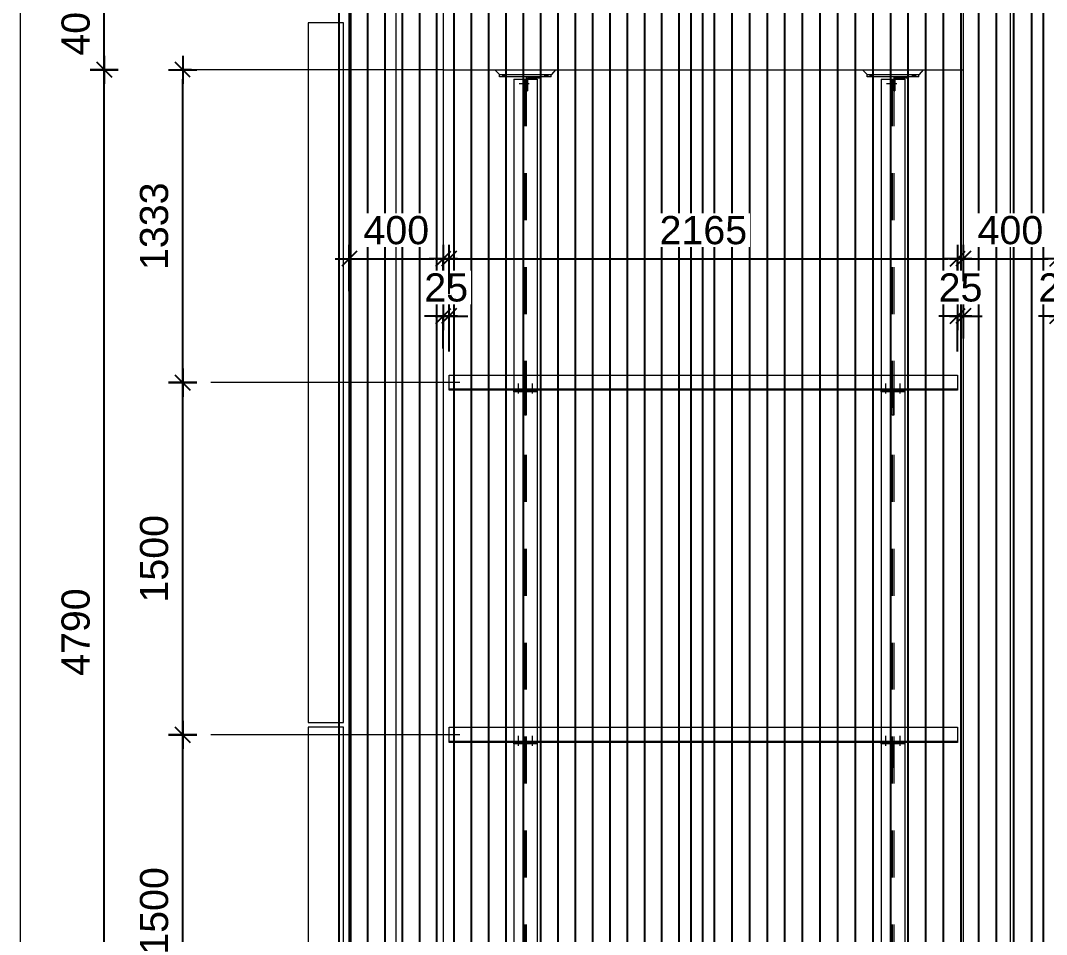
# Model space of a CAD drawing. Header units: millimetres. Extents: x 663313 to 1226001, y 1431724 to 1620898.
# Drawn here: x 663626.966 to 663631.334, y 1524698.27 to 1524702.162 of the extents above; entities that cross this region are included whole.
import ezdxf

# ---------------------------------------------------------------- set-up
doc = ezdxf.new("R2010")
doc.units = ezdxf.units.MM
for name, pattern in [('Grid Line', [22.225, 12.7, -3.175, 3.175, -3.175]), ('HIDDEN', [0.375, 0.25, -0.125]), ('XKITLINE00', [0]), ('XKITLINE02', [4, 2, -2])]:
    doc.linetypes.add(name, pattern=pattern)
doc.layers.get('Defpoints').update_dxf_attribs({"color": 140})
doc.layers.add('000 - 0_HIDE_OBJ_FRAMING_DEF_SUB', color=1, linetype='Continuous', plot=False)
doc.layers.add('000 - D I M', color=1, linetype='Continuous')
for name, color, linetype, lineweight in [('A-FLOR-E', 2, 'Continuous', 9), ('Bolt', 7, 'Continuous', 0), ('Part', 2, 'Continuous', 0), ('S-GRID', 1, 'Continuous', 9)]:
    doc.layers.add(name, color=color, linetype=linetype, lineweight=lineweight)
doc.styles.add('Arial', font='arial.ttf')
doc.dimstyles.new('Dim - 40 - End', dxfattribs={"dimscale": 0.04, "dimtxt": 3, "dimasz": 1, "dimexe": 0, "dimexo": 2.5, "dimgap": 1.5, "dimtad": 1, "dimdec": 0, "dimlfac": 1000, "dimzin": 1, "dimdsep": 46, "dimtxsty": 'Arial', "dimblk": 'END', "dimcen": 0.09, "dimclrd": 1, "dimclre": 49, "dimclrt": 3, "dimadec": 0, "dimazin": 0, "dimtfac": 1, "dimtdec": 0, "dimtix": 1, "dimtofl": 0, "dimtmove": 2, "dimatfit": 3, "dimfxl": 1, "dimtfill": 1, "dimtfillclr": 256, "dimtolj": 1, "dimtzin": 0, "dimarcsym": 0})

# ---------------------------------------------------------------- blocks, each defined once
blk = doc.blocks.new('GM_Louver Grill Vertical Z1 - Z Profile-23736417-ENT 4 ELE-3 sheet')
at = {"layer": '000 - 0_HIDE_OBJ_FRAMING_DEF_SUB'}
blk.add_line((-1809423.6, 105340), (-1809423.6, 115350), dxfattribs=at)
blk = doc.blocks.new('8')
at = {"layer": '000 - 0_HIDE_OBJ_FRAMING_DEF_SUB'}
for p, q in [((179624.8, 115350), (179624.8, 105340)), ((181024.8, 105340), (181024.8, 115350)), ((181124.8, 105340), (181124.8, 115350)), ((182524.8, 115350), (182524.8, 105340))]:
    blk.add_line(p, q, dxfattribs=at)
for points in [[(181074.8, 115350), (179574.8, 115350), (179574.8, 105340), (181074.8, 105340)], [(181074.8, 115350), (182574.8, 115350), (182574.8, 105340), (181074.8, 105340)], [(184074.8, 115350), (182574.8, 115350), (182574.8, 105340), (184074.8, 105340)]]:
    blk.add_lwpolyline(points, close=True, dxfattribs=at)
for p in [(1989121.9, 0), (1989195.6, 0), (1989269.3, 0), (1989343, 0), (1989416.7, 0), (1989490.4, 0), (1989564.1, 0), (1989637.8, 0), (1989711.5, 0), (1989785.2, 0), (1989858.9, 0), (1989932.6, 0), (1990006.3, 0), (1990080, 0), (1990153.7, 0), (1990227.4, 0), (1990301.1, 0), (1990374.8, 0), (1990598.5, 0), (1990673.5, 0), (1990748.5, 0), (1990823.5, 0), (1990898.5, 0), (1990973.5, 0), (1991048.5, 0), (1991123.5, 0), (1991198.5, 0), (1991273.5, 0), (1991348.5, 0), (1991423.5, 0), (1991498.5, 0), (1991573.5, 0), (1991648.5, 0), (1991723.5, 0), (1991798.5, 0), (1991873.5, 0)]:
    blk.add_blockref('GM_Louver Grill Vertical Z1 - Z Profile-23736417-ENT 4 ELE-3 sheet', p, dxfattribs=at)
blk = doc.blocks.new('*A3399341')
at = {"layer": 'Part', "linetype": 'XKITLINE00', "lineweight": 0}
for p, q in [((633.19721, 131.130227), (634.19721, 131.130227)), ((633.19721, 131.130227), (633.19721, 118.530227)), ((634.19721, 131.130227), (634.19721, 118.530227)), ((633.19721, 117.820227), (633.19721, 103.530227)), ((634.19721, 117.820227), (634.19721, 103.530227)), ((633.19721, 102.820227), (633.19721, 88.530227)), ((634.19721, 102.820227), (634.19721, 88.530227)), ((633.19721, 87.820227), (633.19721, 75.930227)), ((634.19721, 75.930227), (634.19721, 87.820227)), ((633.19721, 75.930227), (634.19721, 75.930227))]:
    blk.add_line(p, q, dxfattribs=at)
at = {"layer": 'Part', "linetype": 'XKITLINE02', "lineweight": 0}
for p, q in [((633.197211, 131.130227), (633.197211, 75.930227)), ((633.66721, 131.130227), (633.66721, 75.930227)), ((633.667211, 131.130227), (633.667211, 75.930227)), ((633.72721, 131.130227), (633.72721, 75.930227)), ((633.727211, 131.130227), (633.727211, 75.930227)), ((634.19721, 131.130227), (634.197211, 131.130227)), ((634.19721, 131.130227), (634.197211, 131.130227)), ((634.197211, 131.130227), (634.197211, 75.930227)), ((633.19721, 118.530227), (633.19721, 117.820227)), ((634.19721, 118.530227), (634.19721, 117.820227)), ((633.19721, 103.530227), (633.19721, 102.820227)), ((634.19721, 103.530227), (634.19721, 102.820227)), ((633.19721, 88.530227), (633.19721, 87.820227)), ((634.19721, 88.530227), (634.19721, 87.820227)), ((634.19721, 75.930227), (634.197211, 75.930227)), ((634.197211, 75.930227), (634.19721, 75.930227))]:
    blk.add_line(p, q, dxfattribs=at)
blk = doc.blocks.new('*A3400342')
at = {"layer": 'Part', "linetype": 'XKITLINE00', "lineweight": 0}
for p, q in [((617.547209, 131.130227), (618.547209, 131.130227)), ((617.547209, 131.130227), (617.547209, 118.530227)), ((618.547209, 131.130227), (618.547209, 118.530227)), ((617.547209, 117.820227), (617.547209, 103.530227)), ((618.547209, 117.820227), (618.547209, 103.530227)), ((617.547209, 102.820227), (617.547209, 88.530227)), ((618.547209, 102.820227), (618.547209, 88.530227)), ((617.547209, 87.820227), (617.547209, 75.930227)), ((618.547209, 75.930227), (618.547209, 87.820227)), ((617.547209, 75.930227), (618.547209, 75.930227))]:
    blk.add_line(p, q, dxfattribs=at)
at = {"layer": 'Part', "linetype": 'XKITLINE02', "lineweight": 0}
for p, q in [((617.54721, 131.130227), (617.54721, 75.930227)), ((618.017209, 131.130227), (618.017209, 75.930227)), ((618.01721, 131.130227), (618.01721, 75.930227)), ((618.077209, 131.130227), (618.077209, 75.930227)), ((618.07721, 131.130227), (618.07721, 75.930227)), ((618.547209, 131.130227), (618.54721, 131.130227)), ((618.547209, 131.130227), (618.54721, 131.130227)), ((618.54721, 131.130227), (618.54721, 75.930227)), ((617.547209, 118.530227), (617.547209, 117.820227)), ((618.547209, 118.530227), (618.547209, 117.820227)), ((617.547209, 103.530227), (617.547209, 102.820227)), ((618.547209, 103.530227), (618.547209, 102.820227)), ((617.547209, 88.530227), (617.547209, 87.820227)), ((618.547209, 88.530227), (618.547209, 87.820227)), ((618.547209, 75.930227), (618.54721, 75.930227)), ((618.54721, 75.930227), (618.547209, 75.930227))]:
    blk.add_line(p, q, dxfattribs=at)
blk = doc.blocks.new('*A3455377')
at = {"layer": 'Bolt'}
for points in [[(617.817, 117.94), (617.817, 117.88), (617.677, 117.88), (617.677, 117.94)], [(617.817, 117.88), (617.817, 117.82), (617.677, 117.82), (617.677, 117.88)], [(618.417, 117.94), (618.417, 117.88), (618.277, 117.88), (618.277, 117.94)], [(618.417, 117.88), (618.417, 117.82), (618.277, 117.82), (618.277, 117.88)]]:
    blk.add_hatch(color=256, dxfattribs=at).paths.add_polyline_path(points, flags=17)
at = {"layer": 'Bolt', "linetype": 'XKITLINE00', "lineweight": 0}
for p, q in [((617.747, 117.741), (617.747, 118.17)), ((618.347, 117.741), (618.347, 118.17)), ((617.677, 117.88), (617.677, 117.94)), ((617.677, 117.82), (617.677, 117.88)), ((617.817, 117.88), (617.817, 117.94)), ((617.817, 117.82), (617.817, 117.88)), ((618.277, 117.88), (618.277, 117.94)), ((618.277, 117.82), (618.277, 117.88)), ((618.417, 117.88), (618.417, 117.94)), ((618.417, 117.82), (618.417, 117.88))]:
    blk.add_line(p, q, dxfattribs=at)
blk = doc.blocks.new('*A3456378')
at = {"layer": 'Part', "linetype": 'XKITLINE00', "lineweight": 0}
for p, q in [((633.667208, 117.820227), (633.727208, 117.820227)), ((633.667208, 117.520227), (633.667208, 117.820227)), ((633.727208, 117.520227), (633.667208, 117.520227)), ((633.66721, 116.820227), (633.667208, 117.520227)), ((633.72721, 117.820227), (633.727208, 117.820227)), ((633.727208, 117.820227), (633.727208, 117.520227)), ((633.727208, 117.520227), (633.72721, 116.820227)), ((633.72721, 116.820227), (633.66721, 116.820227))]:
    blk.add_line(p, q, dxfattribs=at)
at = {"layer": 'Part', "linetype": 'XKITLINE02', "lineweight": 0}
for p, q in [((633.66721, 116.820227), (633.66721, 117.820227)), ((633.727208, 117.820227), (633.72721, 117.820227)), ((633.72721, 116.820227), (633.72721, 117.820227))]:
    blk.add_line(p, q, dxfattribs=at)
blk = doc.blocks.new('*A3457379')
at = {"layer": 'Part', "linetype": 'XKITLINE00', "lineweight": 0}
for p, q in [((633.197208, 117.820227), (633.197208, 117.880227)), ((634.197208, 117.820227), (633.197208, 117.820227)), ((634.197208, 117.820227), (634.197208, 117.880227)), ((634.19721, 117.820227), (634.197208, 117.820227))]:
    blk.add_line(p, q, dxfattribs=at)
at = {"layer": 'Part', "linetype": 'XKITLINE02', "lineweight": 0}
for p, q in [((633.197208, 117.880227), (633.19721, 117.880227)), ((633.197208, 117.880227), (634.19721, 117.880227)), ((633.19721, 117.880227), (633.19721, 117.820227)), ((634.197208, 117.820227), (634.19721, 117.820227)), ((634.19721, 117.880227), (634.19721, 117.820227))]:
    blk.add_line(p, q, dxfattribs=at)
blk = doc.blocks.new('*A3458380')
at = {"layer": 'Bolt'}
for points in [[(633.467, 117.94), (633.467, 117.88), (633.327, 117.88), (633.327, 117.94)], [(633.467, 117.88), (633.467, 117.82), (633.327, 117.82), (633.327, 117.88)], [(634.067, 117.94), (634.067, 117.88), (633.927, 117.88), (633.927, 117.94)], [(634.067, 117.88), (634.067, 117.82), (633.927, 117.82), (633.927, 117.88)]]:
    blk.add_hatch(color=256, dxfattribs=at).paths.add_polyline_path(points, flags=17)
at = {"layer": 'Bolt', "linetype": 'XKITLINE00', "lineweight": 0}
for p, q in [((633.397, 117.741), (633.397, 118.17)), ((633.997, 117.741), (633.997, 118.17)), ((633.327, 117.88), (633.327, 117.94)), ((633.327, 117.82), (633.327, 117.88)), ((633.467, 117.88), (633.467, 117.94)), ((633.467, 117.82), (633.467, 117.88)), ((633.927, 117.88), (633.927, 117.94)), ((633.927, 117.82), (633.927, 117.88)), ((634.067, 117.88), (634.067, 117.94)), ((634.067, 117.82), (634.067, 117.88))]:
    blk.add_line(p, q, dxfattribs=at)
blk = doc.blocks.new('*A3469391')
at = {"layer": 'Part', "linetype": 'XKITLINE00', "lineweight": 0}
for p, q in [((616.747209, 131.530227), (616.947209, 131.330227)), ((619.177209, 131.330227), (619.347209, 131.530227)), ((616.947209, 131.330227), (619.177211, 131.330227))]:
    blk.add_line(p, q, dxfattribs=at)
at = {"layer": 'Part', "linetype": 'XKITLINE02', "lineweight": 0}
for p, q in [((616.747209, 131.530227), (619.347211, 131.530227)), ((616.947211, 131.330227), (616.747211, 131.530227)), ((619.177211, 131.330227), (619.347211, 131.530227))]:
    blk.add_line(p, q, dxfattribs=at)
blk = doc.blocks.new('*A3470392')
at = {"layer": 'Part', "linetype": 'XKITLINE00', "lineweight": 0}
for p, q in [((616.947209, 131.230227), (616.947209, 131.330227)), ((616.947209, 131.330227), (619.147209, 131.330227)), ((619.147209, 131.230227), (616.947209, 131.230227)), ((619.147209, 131.230227), (619.147209, 131.330227)), ((619.147209, 131.330227), (619.147211, 131.330227)), ((619.147211, 131.230227), (619.147209, 131.230227))]:
    blk.add_line(p, q, dxfattribs=at)
at = {"layer": 'Part', "linetype": 'XKITLINE02', "lineweight": 0}
for p, q in [((616.947211, 131.230227), (616.947211, 131.330227)), ((619.147209, 131.330227), (619.147211, 131.330227)), ((619.147209, 131.230227), (619.147211, 131.230227)), ((619.147211, 131.230227), (619.147211, 131.330227))]:
    blk.add_line(p, q, dxfattribs=at)
blk = doc.blocks.new('*A3471393')
at = {"layer": 'Part', "linetype": 'XKITLINE00', "lineweight": 0}
for p, q in [((618.077209, 131.230227), (618.077209, 131.130227)), ((618.677209, 131.180227), (618.127209, 131.180227)), ((618.127209, 131.180227), (618.127209, 131.130227)), ((618.677209, 131.180227), (618.677209, 131.230227))]:
    blk.add_line(p, q, dxfattribs=at)
at = {"layer": 'Part', "linetype": 'XKITLINE02', "lineweight": 0}
for p, q in [((618.077209, 131.230227), (618.67721, 131.230227)), ((618.07721, 130.630227), (618.077209, 131.130227)), ((618.127209, 131.130227), (618.12721, 130.630227)), ((618.67721, 131.230227), (618.67721, 131.180227)), ((618.077209, 130.630227), (618.12721, 130.630227))]:
    blk.add_line(p, q, dxfattribs=at)
blk = doc.blocks.new('*A3472394')
at = {"layer": 'Bolt', "linetype": 'XKITLINE02', "lineweight": 0}
for p, q in [((618.12721, 131.100227), (618.07721, 131.100227)), ((618.20641, 130.930227), (617.77721, 130.930227)), ((618.07721, 131.000227), (618.01721, 131.000227)), ((618.07721, 130.860227), (618.01721, 130.860227)), ((618.12721, 130.760227), (618.07721, 130.760227))]:
    blk.add_line(p, q, dxfattribs=at)
blk = doc.blocks.new('*A3473395')
at = {"layer": 'Bolt'}
for points in [[(617.217, 131.33), (617.217, 131.23), (617.077, 131.23), (617.077, 131.33)], [(619.017, 131.33), (619.017, 131.23), (618.877, 131.23), (618.877, 131.33)]]:
    blk.add_hatch(color=256, dxfattribs=at).paths.add_polyline_path(points, flags=17)
at = {"layer": 'Bolt', "linetype": 'XKITLINE00', "lineweight": 0}
for p, q in [((617.077, 131.23), (617.077, 131.33)), ((617.147, 131.23), (617.147, 131.33)), ((617.217, 131.23), (617.217, 131.33)), ((618.877, 131.23), (618.877, 131.33)), ((618.947, 131.23), (618.947, 131.33)), ((619.017, 131.23), (619.017, 131.33))]:
    blk.add_line(p, q, dxfattribs=at)
blk = doc.blocks.new('*A3474396')
at = {"layer": 'Part', "linetype": 'XKITLINE00', "lineweight": 0}
for p, q in [((632.59721, 131.230227), (632.59721, 131.330227)), ((632.59721, 131.330227), (634.79721, 131.330227)), ((634.79721, 131.230227), (632.59721, 131.230227)), ((634.79721, 131.230227), (634.79721, 131.330227)), ((634.79721, 131.330227), (634.797211, 131.330227)), ((634.797211, 131.230227), (634.79721, 131.230227))]:
    blk.add_line(p, q, dxfattribs=at)
at = {"layer": 'Part', "linetype": 'XKITLINE02', "lineweight": 0}
for p, q in [((632.597211, 131.230227), (632.597211, 131.330227)), ((634.79721, 131.330227), (634.797211, 131.330227)), ((634.79721, 131.230227), (634.797211, 131.230227)), ((634.797211, 131.230227), (634.797211, 131.330227))]:
    blk.add_line(p, q, dxfattribs=at)
blk = doc.blocks.new('*A3475397')
at = {"layer": 'Part', "linetype": 'XKITLINE00', "lineweight": 0}
for p, q in [((633.72721, 131.230227), (633.72721, 131.130227)), ((634.32721, 131.180227), (633.77721, 131.180227)), ((633.77721, 131.180227), (633.77721, 131.130227)), ((634.32721, 131.180227), (634.32721, 131.230227))]:
    blk.add_line(p, q, dxfattribs=at)
at = {"layer": 'Part', "linetype": 'XKITLINE02', "lineweight": 0}
for p, q in [((633.72721, 131.230227), (634.327211, 131.230227)), ((633.727211, 130.630227), (633.72721, 131.130227)), ((633.77721, 131.130227), (633.777211, 130.630227)), ((634.327211, 131.230227), (634.327211, 131.180227)), ((633.72721, 130.630227), (633.777211, 130.630227))]:
    blk.add_line(p, q, dxfattribs=at)
blk = doc.blocks.new('*A3476398')
at = {"layer": 'Part', "linetype": 'XKITLINE00', "lineweight": 0}
for p, q in [((632.397209, 131.530227), (632.59721, 131.330227)), ((634.82721, 131.330227), (634.997209, 131.530227)), ((632.59721, 131.330227), (634.827211, 131.330227))]:
    blk.add_line(p, q, dxfattribs=at)
at = {"layer": 'Part', "linetype": 'XKITLINE02', "lineweight": 0}
for p, q in [((632.397209, 131.530227), (634.997212, 131.530227)), ((632.597211, 131.330227), (632.397212, 131.530227)), ((634.827211, 131.330227), (634.997212, 131.530227))]:
    blk.add_line(p, q, dxfattribs=at)
blk = doc.blocks.new('*A3477399')
at = {"layer": 'Bolt', "linetype": 'XKITLINE02', "lineweight": 0}
for p, q in [((633.777211, 131.100227), (633.727211, 131.100227)), ((633.856411, 130.930227), (633.427211, 130.930227)), ((633.727211, 131.000227), (633.667211, 131.000227)), ((633.727211, 130.860227), (633.667211, 130.860227)), ((633.777211, 130.760227), (633.727211, 130.760227))]:
    blk.add_line(p, q, dxfattribs=at)
blk = doc.blocks.new('*A3478400')
at = {"layer": 'Bolt'}
for points in [[(632.727, 131.23), (632.727, 131.33), (632.867, 131.33), (632.867, 131.23)], [(634.527, 131.23), (634.527, 131.33), (634.667, 131.33), (634.667, 131.23)]]:
    blk.add_hatch(color=256, dxfattribs=at).paths.add_polyline_path(points, flags=17)
at = {"layer": 'Bolt', "linetype": 'XKITLINE00', "lineweight": 0}
for p, q in [((632.727, 131.23), (632.727, 131.33)), ((632.797, 131.23), (632.797, 131.33)), ((632.867, 131.23), (632.867, 131.33)), ((634.527, 131.23), (634.527, 131.33)), ((634.597, 131.23), (634.597, 131.33)), ((634.667, 131.23), (634.667, 131.33))]:
    blk.add_line(p, q, dxfattribs=at)
blk = doc.blocks.new('*A3505427')
at = {"layer": 'Part', "linetype": 'XKITLINE00', "lineweight": 0}
for p, q in [((618.017208, 102.820227), (618.077208, 102.820227)), ((618.017208, 102.520227), (618.017208, 102.820227)), ((618.077209, 102.820227), (618.077208, 102.820227)), ((618.077208, 102.820227), (618.077208, 102.520227)), ((618.077208, 102.520227), (618.017208, 102.520227)), ((618.017209, 101.820227), (618.017208, 102.520227)), ((618.077208, 102.520227), (618.077209, 101.820227)), ((618.077209, 101.820227), (618.017209, 101.820227))]:
    blk.add_line(p, q, dxfattribs=at)
at = {"layer": 'Part', "linetype": 'XKITLINE02', "lineweight": 0}
for p, q in [((618.017209, 101.820227), (618.017209, 102.820227)), ((618.077208, 102.820227), (618.077209, 102.820227)), ((618.077209, 101.820227), (618.077209, 102.820227))]:
    blk.add_line(p, q, dxfattribs=at)
blk = doc.blocks.new('*A3506428')
at = {"layer": 'Part', "linetype": 'XKITLINE00', "lineweight": 0}
for p, q in [((617.547208, 102.820227), (617.547208, 102.880227)), ((618.547208, 102.820227), (617.547208, 102.820227)), ((618.547208, 102.820227), (618.547208, 102.880227)), ((618.547209, 102.820227), (618.547208, 102.820227))]:
    blk.add_line(p, q, dxfattribs=at)
at = {"layer": 'Part', "linetype": 'XKITLINE02', "lineweight": 0}
for p, q in [((617.547208, 102.880227), (617.547209, 102.880227)), ((617.547208, 102.880227), (618.547209, 102.880227)), ((617.547209, 102.880227), (617.547209, 102.820227)), ((618.547208, 102.820227), (618.547209, 102.820227)), ((618.547209, 102.820227), (618.547209, 102.880227))]:
    blk.add_line(p, q, dxfattribs=at)
blk = doc.blocks.new('*A3507429')
at = {"layer": 'Bolt'}
for points in [[(617.817, 102.94), (617.817, 102.88), (617.677, 102.88), (617.677, 102.94)], [(617.817, 102.88), (617.817, 102.82), (617.677, 102.82), (617.677, 102.88)], [(618.417, 102.94), (618.417, 102.88), (618.277, 102.88), (618.277, 102.94)], [(618.417, 102.88), (618.417, 102.82), (618.277, 102.82), (618.277, 102.88)]]:
    blk.add_hatch(color=256, dxfattribs=at).paths.add_polyline_path(points, flags=17)
at = {"layer": 'Bolt', "linetype": 'XKITLINE00', "lineweight": 0}
for p, q in [((617.747, 102.741), (617.747, 103.17)), ((618.347, 102.741), (618.347, 103.17)), ((617.677, 102.88), (617.677, 102.94)), ((617.677, 102.82), (617.677, 102.88)), ((617.817, 102.88), (617.817, 102.94)), ((617.817, 102.82), (617.817, 102.88)), ((618.277, 102.88), (618.277, 102.94)), ((618.277, 102.82), (618.277, 102.88)), ((618.417, 102.88), (618.417, 102.94)), ((618.417, 102.82), (618.417, 102.88))]:
    blk.add_line(p, q, dxfattribs=at)
blk = doc.blocks.new('*A3508430')
at = {"layer": 'Part', "linetype": 'XKITLINE00', "lineweight": 0}
for p, q in [((633.667208, 102.820227), (633.727208, 102.820227)), ((633.667208, 102.520227), (633.667208, 102.820227)), ((633.72721, 102.820227), (633.727208, 102.820227)), ((633.727208, 102.820227), (633.727208, 102.520227)), ((633.727208, 102.520227), (633.667208, 102.520227)), ((633.66721, 101.820227), (633.667208, 102.520227)), ((633.727208, 102.520227), (633.72721, 101.820227)), ((633.72721, 101.820227), (633.66721, 101.820227))]:
    blk.add_line(p, q, dxfattribs=at)
at = {"layer": 'Part', "linetype": 'XKITLINE02', "lineweight": 0}
for p, q in [((633.66721, 101.820227), (633.66721, 102.820227)), ((633.727208, 102.820227), (633.72721, 102.820227)), ((633.72721, 101.820227), (633.72721, 102.820227))]:
    blk.add_line(p, q, dxfattribs=at)
blk = doc.blocks.new('*A3509431')
at = {"layer": 'Part', "linetype": 'XKITLINE00', "lineweight": 0}
for p, q in [((633.197208, 102.820227), (633.197208, 102.880227)), ((634.197208, 102.820227), (633.197208, 102.820227)), ((634.197208, 102.820227), (634.197208, 102.880227)), ((634.19721, 102.820227), (634.197208, 102.820227))]:
    blk.add_line(p, q, dxfattribs=at)
at = {"layer": 'Part', "linetype": 'XKITLINE02', "lineweight": 0}
for p, q in [((633.197208, 102.880227), (633.19721, 102.880227)), ((633.197208, 102.880227), (634.19721, 102.880227)), ((633.19721, 102.880227), (633.19721, 102.820227)), ((634.197208, 102.820227), (634.19721, 102.820227)), ((634.19721, 102.880227), (634.19721, 102.820227))]:
    blk.add_line(p, q, dxfattribs=at)
blk = doc.blocks.new('*A3510432')
at = {"layer": 'Bolt'}
for points in [[(633.467, 102.94), (633.467, 102.88), (633.327, 102.88), (633.327, 102.94)], [(633.467, 102.88), (633.467, 102.82), (633.327, 102.82), (633.327, 102.88)], [(634.067, 102.94), (634.067, 102.88), (633.927, 102.88), (633.927, 102.94)], [(634.067, 102.88), (634.067, 102.82), (633.927, 102.82), (633.927, 102.88)]]:
    blk.add_hatch(color=256, dxfattribs=at).paths.add_polyline_path(points, flags=17)
at = {"layer": 'Bolt', "linetype": 'XKITLINE00', "lineweight": 0}
for p, q in [((633.397, 102.741), (633.397, 103.17)), ((633.997, 102.741), (633.997, 103.17)), ((633.327, 102.88), (633.327, 102.94)), ((633.327, 102.82), (633.327, 102.88)), ((633.467, 102.88), (633.467, 102.94)), ((633.467, 102.82), (633.467, 102.88)), ((633.927, 102.88), (633.927, 102.94)), ((633.927, 102.82), (633.927, 102.88)), ((634.067, 102.88), (634.067, 102.94)), ((634.067, 102.82), (634.067, 102.88))]:
    blk.add_line(p, q, dxfattribs=at)
blk = doc.blocks.new('*A3511433')
at = {"layer": 'Part', "linetype": 'XKITLINE00', "lineweight": 0}
for p, q in [((618.017208, 117.820227), (618.077208, 117.820227)), ((618.017208, 117.520227), (618.017208, 117.820227)), ((618.077208, 117.520227), (618.017208, 117.520227)), ((618.017209, 116.820227), (618.017208, 117.520227)), ((618.077209, 117.820227), (618.077208, 117.820227)), ((618.077208, 117.820227), (618.077208, 117.520227)), ((618.077208, 117.520227), (618.077209, 116.820227)), ((618.077209, 116.820227), (618.017209, 116.820227))]:
    blk.add_line(p, q, dxfattribs=at)
at = {"layer": 'Part', "linetype": 'XKITLINE02', "lineweight": 0}
for p, q in [((618.017209, 116.820227), (618.017209, 117.820227)), ((618.077208, 117.820227), (618.077209, 117.820227)), ((618.077209, 116.820227), (618.077209, 117.820227))]:
    blk.add_line(p, q, dxfattribs=at)
blk = doc.blocks.new('*A3512434')
at = {"layer": 'Part', "linetype": 'XKITLINE00', "lineweight": 0}
for p, q in [((617.547208, 117.820227), (617.547208, 117.880227)), ((618.547208, 117.820227), (617.547208, 117.820227)), ((618.547208, 117.820227), (618.547208, 117.880227)), ((618.547209, 117.820227), (618.547208, 117.820227))]:
    blk.add_line(p, q, dxfattribs=at)
at = {"layer": 'Part', "linetype": 'XKITLINE02', "lineweight": 0}
for p, q in [((617.547208, 117.880227), (617.547209, 117.880227)), ((617.547208, 117.880227), (618.547209, 117.880227)), ((617.547209, 117.880227), (617.547209, 117.820227)), ((618.547208, 117.820227), (618.547209, 117.820227)), ((618.547209, 117.820227), (618.547209, 117.880227))]:
    blk.add_line(p, q, dxfattribs=at)
blk = doc.blocks.new('END')
at = {"color": 1}
for p, q in [((0, 1.5), (0, -1.5)), ((1.5, 0), (-1.5, 0))]:
    blk.add_line(p, q, dxfattribs=at)
at = {"color": 3}
blk.add_line((-0.8, -0.8), (0.8, 0.8), dxfattribs=at)
blk = doc.blocks.new('*D3905')
at = {"layer": '000 - D I M', "color": 49, "lineweight": -2, "transparency": 16777216}
for p, q in [((663627.7035, 1524699.12), (663627.6565, 1524699.12)), ((663627.7557, 1524697.62), (663627.6565, 1524697.62))]:
    blk.add_line(p, q, dxfattribs=at)
at = {"layer": '000 - D I M', "color": 1, "lineweight": -2, "transparency": 16777216}
blk.add_line((663627.6565, 1524697.66), (663627.6565, 1524699.08), dxfattribs=at)
at = {"layer": 'Defpoints', "color": 0, "transparency": 16777216}
for p in [(663627.6565, 1524699.12), (663627.8035, 1524699.12), (663627.8557, 1524697.62)]:
    blk.add_point(p, dxfattribs=at)
at = {"layer": '000 - D I M', "color": 1, "lineweight": -2, "transparency": 16777216, "xscale": 0.04, "yscale": 0.04, "zscale": 0.04}
for p, rotation in [((663627.6565, 1524699.12), 90), ((663627.6565, 1524697.62), 270)]:
    blk.add_blockref('END', p, dxfattribs=dict(at, rotation=rotation))
at = {"layer": '000 - D I M', "color": 3, "transparency": 16777216, "insert": (663627.5352, 1524698.37), "char_height": 0.12, "attachment_point": 5, "rotation": 90, "style": 'Arial', "bg_fill": 3, "box_fill_scale": 1.1, "bg_fill_color": 256, "bg_fill_true_color": 13158600, "bg_fill_transparency": 0}
blk.add_mtext('\\A1;1500', dxfattribs=at)
blk = doc.blocks.new('*D3906')
at = {"layer": '000 - D I M', "color": 49, "lineweight": -2, "transparency": 16777216}
for p, q in [((663627.7024, 1524700.62), (663627.6565, 1524700.62)), ((663627.7035, 1524699.12), (663627.6565, 1524699.12))]:
    blk.add_line(p, q, dxfattribs=at)
at = {"layer": '000 - D I M', "color": 1, "lineweight": -2, "transparency": 16777216}
blk.add_line((663627.6565, 1524699.16), (663627.6565, 1524700.58), dxfattribs=at)
at = {"layer": 'Defpoints', "color": 0, "transparency": 16777216}
for p in [(663627.6565, 1524700.62), (663627.8024, 1524700.62), (663627.8035, 1524699.12)]:
    blk.add_point(p, dxfattribs=at)
at = {"layer": '000 - D I M', "color": 1, "lineweight": -2, "transparency": 16777216, "xscale": 0.04, "yscale": 0.04, "zscale": 0.04}
for p, rotation in [((663627.6565, 1524700.62), 90), ((663627.6565, 1524699.12), 270)]:
    blk.add_blockref('END', p, dxfattribs=dict(at, rotation=rotation))
at = {"layer": '000 - D I M', "color": 3, "transparency": 16777216, "insert": (663627.5352, 1524699.87), "char_height": 0.12, "attachment_point": 5, "rotation": 90, "style": 'Arial', "bg_fill": 3, "box_fill_scale": 1.1, "bg_fill_color": 256, "bg_fill_true_color": 13158600, "bg_fill_transparency": 0}
blk.add_mtext('\\A1;1500', dxfattribs=at)
blk = doc.blocks.new('*D3907')
at = {"layer": '000 - D I M', "color": 49, "lineweight": -2, "transparency": 16777216}
for p, q in [((663627.6946, 1524701.9525), (663627.6565, 1524701.9525)), ((663627.6946, 1524700.62), (663627.6565, 1524700.62))]:
    blk.add_line(p, q, dxfattribs=at)
at = {"layer": '000 - D I M', "color": 1, "lineweight": -2, "transparency": 16777216}
blk.add_line((663627.6565, 1524700.66), (663627.6565, 1524701.9125), dxfattribs=at)
at = {"layer": 'Defpoints', "color": 0, "transparency": 16777216}
for p in [(663627.6565, 1524701.9525), (663627.7946, 1524701.9525), (663627.7946, 1524700.62)]:
    blk.add_point(p, dxfattribs=at)
at = {"layer": '000 - D I M', "color": 1, "lineweight": -2, "transparency": 16777216, "xscale": 0.04, "yscale": 0.04, "zscale": 0.04}
for p, rotation in [((663627.6565, 1524701.9525), 90), ((663627.6565, 1524700.62), 270)]:
    blk.add_blockref('END', p, dxfattribs=dict(at, rotation=rotation))
at = {"layer": '000 - D I M', "color": 3, "transparency": 16777216, "insert": (663627.5351, 1524701.2862), "char_height": 0.12, "attachment_point": 5, "rotation": 90, "style": 'Arial', "bg_fill": 3, "box_fill_scale": 1.1, "bg_fill_color": 256, "bg_fill_true_color": 13158600, "bg_fill_transparency": 0}
blk.add_mtext('\\A1;1333', dxfattribs=at)
blk = doc.blocks.new('*D3908')
at = {"layer": '000 - D I M', "color": 49, "lineweight": -2, "transparency": 16777216}
for p, q in [((663627.3462, 1524702.3525), (663627.3223, 1524702.3525)), ((663627.3462, 1524701.9525), (663627.3223, 1524701.9525))]:
    blk.add_line(p, q, dxfattribs=at)
at = {"layer": '000 - D I M', "color": 1, "lineweight": -2, "transparency": 16777216}
blk.add_line((663627.3223, 1524701.9925), (663627.3223, 1524702.3125), dxfattribs=at)
at = {"layer": 'Defpoints', "color": 0, "transparency": 16777216}
for p in [(663627.3223, 1524702.3525), (663627.4462, 1524702.3525), (663627.4462, 1524701.9525)]:
    blk.add_point(p, dxfattribs=at)
at = {"layer": '000 - D I M', "color": 1, "lineweight": -2, "transparency": 16777216, "xscale": 0.04, "yscale": 0.04, "zscale": 0.04}
for p, rotation in [((663627.3223, 1524702.3525), 90), ((663627.3223, 1524701.9525), 270)]:
    blk.add_blockref('END', p, dxfattribs=dict(at, rotation=rotation))
at = {"layer": '000 - D I M', "color": 3, "transparency": 16777216, "insert": (663627.2011, 1524702.1525), "char_height": 0.12, "attachment_point": 5, "rotation": 90, "style": 'Arial', "bg_fill": 3, "box_fill_scale": 1.1, "bg_fill_color": 256, "bg_fill_true_color": 13158600, "bg_fill_transparency": 0}
blk.add_mtext('\\A1;400', dxfattribs=at)
blk = doc.blocks.new('*D3913')
at = {"layer": '000 - D I M', "color": 49, "lineweight": -2, "transparency": 16777216}
for p, q in [((663627.343, 1524701.9525), (663627.3223, 1524701.9525)), ((663627.343, 1524697.1625), (663627.3223, 1524697.1625))]:
    blk.add_line(p, q, dxfattribs=at)
at = {"layer": '000 - D I M', "color": 1, "lineweight": -2, "transparency": 16777216}
blk.add_line((663627.3223, 1524697.2025), (663627.3223, 1524701.9125), dxfattribs=at)
at = {"layer": 'Defpoints', "color": 0, "transparency": 16777216}
for p in [(663627.3223, 1524701.9525), (663627.443, 1524701.9525), (663627.443, 1524697.1625)]:
    blk.add_point(p, dxfattribs=at)
at = {"layer": '000 - D I M', "color": 1, "lineweight": -2, "transparency": 16777216, "xscale": 0.04, "yscale": 0.04, "zscale": 0.04}
for p, rotation in [((663627.3223, 1524701.9525), 90), ((663627.3223, 1524697.1625), 270)]:
    blk.add_blockref('END', p, dxfattribs=dict(at, rotation=rotation))
at = {"layer": '000 - D I M', "color": 3, "transparency": 16777216, "insert": (663627.2011, 1524699.5575), "char_height": 0.12, "attachment_point": 5, "rotation": 90, "style": 'Arial', "bg_fill": 3, "box_fill_scale": 1.1, "bg_fill_color": 256, "bg_fill_true_color": 13158600, "bg_fill_transparency": 0}
blk.add_mtext('\\A1;4790', dxfattribs=at)
blk = doc.blocks.new('*D3932')
at = {"layer": '000 - D I M', "color": 49, "lineweight": -2, "transparency": 16777216}
for p, q in [((663628.3659, 1524701.01), (663628.3659, 1524701.1476)), ((663628.7659, 1524701.01), (663628.7659, 1524701.1476))]:
    blk.add_line(p, q, dxfattribs=at)
at = {"layer": '000 - D I M', "color": 1, "lineweight": -2, "transparency": 16777216}
blk.add_line((663628.4059, 1524701.1476), (663628.7259, 1524701.1476), dxfattribs=at)
at = {"layer": 'Defpoints', "color": 0, "transparency": 16777216}
for p in [(663628.7659, 1524701.1476), (663628.3659, 1524700.91), (663628.7659, 1524700.91)]:
    blk.add_point(p, dxfattribs=at)
at = {"layer": '000 - D I M', "color": 1, "lineweight": -2, "transparency": 16777216, "xscale": 0.04, "yscale": 0.04, "zscale": 0.04, "rotation": 180}
blk.add_blockref('END', (663628.3659, 1524701.1476), dxfattribs=at)
at = {"layer": '000 - D I M', "color": 1, "lineweight": -2, "transparency": 16777216, "xscale": 0.04, "yscale": 0.04, "zscale": 0.04}
blk.add_blockref('END', (663628.7659, 1524701.1476), dxfattribs=at)
at = {"layer": '000 - D I M', "color": 3, "transparency": 16777216, "insert": (663628.5659, 1524701.2688), "char_height": 0.12, "attachment_point": 5, "style": 'Arial', "bg_fill": 3, "box_fill_scale": 1.1, "bg_fill_color": 256, "bg_fill_true_color": 13158600, "bg_fill_transparency": 0}
blk.add_mtext('\\A1;400', dxfattribs=at)
blk = doc.blocks.new('*D4474')
at = {"layer": '000 - D I M', "color": 1, "lineweight": -2, "transparency": 16777216}
for p, q in [((663628.7259, 1524700.9035), (663628.6859, 1524700.9035)), ((663628.8309, 1524700.9035), (663628.8709, 1524700.9035))]:
    blk.add_line(p, q, dxfattribs=at)
at = {"layer": '000 - D I M', "color": 49, "lineweight": -2, "transparency": 16777216}
for p, q in [((663628.7659, 1524700.7659), (663628.7659, 1524700.9035)), ((663628.7909, 1524700.7525), (663628.7909, 1524700.9035))]:
    blk.add_line(p, q, dxfattribs=at)
at = {"layer": 'Defpoints', "color": 0, "transparency": 16777216}
for p in [(663628.7909, 1524700.9035), (663628.7659, 1524700.6659), (663628.7909, 1524700.6525)]:
    blk.add_point(p, dxfattribs=at)
at = {"layer": '000 - D I M', "color": 1, "lineweight": -2, "transparency": 16777216, "xscale": 0.04, "yscale": 0.04, "zscale": 0.04}
blk.add_blockref('END', (663628.7659, 1524700.9035), dxfattribs=at)
at = {"layer": '000 - D I M', "color": 1, "lineweight": -2, "transparency": 16777216, "xscale": 0.04, "yscale": 0.04, "zscale": 0.04, "rotation": 180}
blk.add_blockref('END', (663628.7909, 1524700.9035), dxfattribs=at)
at = {"layer": '000 - D I M', "color": 3, "transparency": 16777216, "insert": (663628.7784, 1524701.0248), "char_height": 0.12, "attachment_point": 5, "style": 'Arial', "bg_fill": 3, "box_fill_scale": 1.1, "bg_fill_color": 256, "bg_fill_true_color": 13158600, "bg_fill_transparency": 0}
blk.add_mtext('\\A1;25', dxfattribs=at)
blk = doc.blocks.new('*D3933')
at = {"layer": '000 - D I M', "color": 49, "lineweight": -2, "transparency": 16777216}
for p, q in [((663628.7909, 1524700.9965), (663628.7909, 1524701.1476)), ((663630.9559, 1524700.9965), (663630.9559, 1524701.1476))]:
    blk.add_line(p, q, dxfattribs=at)
at = {"layer": '000 - D I M', "color": 1, "lineweight": -2, "transparency": 16777216}
blk.add_line((663628.8309, 1524701.1476), (663630.9159, 1524701.1476), dxfattribs=at)
at = {"layer": 'Defpoints', "color": 0, "transparency": 16777216}
for p in [(663630.9559, 1524701.1476), (663628.7909, 1524700.8965), (663630.9559, 1524700.8965)]:
    blk.add_point(p, dxfattribs=at)
at = {"layer": '000 - D I M', "color": 1, "lineweight": -2, "transparency": 16777216, "xscale": 0.04, "yscale": 0.04, "zscale": 0.04, "rotation": 180}
blk.add_blockref('END', (663628.7909, 1524701.1476), dxfattribs=at)
at = {"layer": '000 - D I M', "color": 1, "lineweight": -2, "transparency": 16777216, "xscale": 0.04, "yscale": 0.04, "zscale": 0.04}
blk.add_blockref('END', (663630.9559, 1524701.1476), dxfattribs=at)
at = {"layer": '000 - D I M', "color": 3, "transparency": 16777216, "insert": (663629.8734, 1524701.2688), "char_height": 0.12, "attachment_point": 5, "style": 'Arial', "bg_fill": 3, "box_fill_scale": 1.1, "bg_fill_color": 256, "bg_fill_true_color": 13158600, "bg_fill_transparency": 0}
blk.add_mtext('\\A1;2165', dxfattribs=at)
blk = doc.blocks.new('*D4475')
at = {"layer": '000 - D I M', "color": 1, "lineweight": -2, "transparency": 16777216}
for p, q in [((663630.9159, 1524700.9035), (663630.8759, 1524700.9035)), ((663631.0209, 1524700.9035), (663631.0609, 1524700.9035))]:
    blk.add_line(p, q, dxfattribs=at)
at = {"layer": '000 - D I M', "color": 49, "lineweight": -2, "transparency": 16777216}
for p, q in [((663630.9559, 1524700.7525), (663630.9559, 1524700.9035)), ((663630.9809, 1524700.8082), (663630.9809, 1524700.9035))]:
    blk.add_line(p, q, dxfattribs=at)
at = {"layer": 'Defpoints', "color": 0, "transparency": 16777216}
for p in [(663630.9809, 1524700.9035), (663630.9809, 1524700.7082), (663630.9559, 1524700.6525)]:
    blk.add_point(p, dxfattribs=at)
at = {"layer": '000 - D I M', "color": 1, "lineweight": -2, "transparency": 16777216, "xscale": 0.04, "yscale": 0.04, "zscale": 0.04}
blk.add_blockref('END', (663630.9559, 1524700.9035), dxfattribs=at)
at = {"layer": '000 - D I M', "color": 1, "lineweight": -2, "transparency": 16777216, "xscale": 0.04, "yscale": 0.04, "zscale": 0.04, "rotation": 180}
blk.add_blockref('END', (663630.9809, 1524700.9035), dxfattribs=at)
at = {"layer": '000 - D I M', "color": 3, "transparency": 16777216, "insert": (663630.9684, 1524701.0248), "char_height": 0.12, "attachment_point": 5, "style": 'Arial', "bg_fill": 3, "box_fill_scale": 1.1, "bg_fill_color": 256, "bg_fill_true_color": 13158600, "bg_fill_transparency": 0}
blk.add_mtext('\\A1;25', dxfattribs=at)
blk = doc.blocks.new('*D3934')
at = {"layer": '000 - D I M', "color": 49, "lineweight": -2, "transparency": 16777216}
for p, q in [((663630.9809, 1524701.0523), (663630.9809, 1524701.1476)), ((663631.3809, 1524701.1087), (663631.3809, 1524701.1476))]:
    blk.add_line(p, q, dxfattribs=at)
at = {"layer": '000 - D I M', "color": 1, "lineweight": -2, "transparency": 16777216}
blk.add_line((663631.0209, 1524701.1476), (663631.3409, 1524701.1476), dxfattribs=at)
at = {"layer": 'Defpoints', "color": 0, "transparency": 16777216}
for p in [(663631.3809, 1524701.1476), (663631.3809, 1524701.0087), (663630.9809, 1524700.9523)]:
    blk.add_point(p, dxfattribs=at)
at = {"layer": '000 - D I M', "color": 1, "lineweight": -2, "transparency": 16777216, "xscale": 0.04, "yscale": 0.04, "zscale": 0.04, "rotation": 180}
blk.add_blockref('END', (663630.9809, 1524701.1476), dxfattribs=at)
at = {"layer": '000 - D I M', "color": 1, "lineweight": -2, "transparency": 16777216, "xscale": 0.04, "yscale": 0.04, "zscale": 0.04}
blk.add_blockref('END', (663631.3809, 1524701.1476), dxfattribs=at)
at = {"layer": '000 - D I M', "color": 3, "transparency": 16777216, "insert": (663631.1809, 1524701.2688), "char_height": 0.12, "attachment_point": 5, "style": 'Arial', "bg_fill": 3, "box_fill_scale": 1.1, "bg_fill_color": 256, "bg_fill_true_color": 13158600, "bg_fill_transparency": 0}
blk.add_mtext('\\A1;400', dxfattribs=at)
blk = doc.blocks.new('*D4476')
at = {"layer": '000 - D I M', "color": 1, "lineweight": -2, "transparency": 16777216}
for p, q in [((663631.3409, 1524700.9035), (663631.3009, 1524700.9035)), ((663631.4459, 1524700.9035), (663631.4859, 1524700.9035))]:
    blk.add_line(p, q, dxfattribs=at)
at = {"layer": '000 - D I M', "color": 49, "lineweight": -2, "transparency": 16777216}
for p, q in [((663631.3809, 1524700.8646), (663631.3809, 1524700.9035)), ((663631.4059, 1524700.7525), (663631.4059, 1524700.9035))]:
    blk.add_line(p, q, dxfattribs=at)
at = {"layer": 'Defpoints', "color": 0, "transparency": 16777216}
for p in [(663631.4059, 1524700.9035), (663631.3809, 1524700.7646), (663631.4059, 1524700.6525)]:
    blk.add_point(p, dxfattribs=at)
at = {"layer": '000 - D I M', "color": 1, "lineweight": -2, "transparency": 16777216, "xscale": 0.04, "yscale": 0.04, "zscale": 0.04}
blk.add_blockref('END', (663631.3809, 1524700.9035), dxfattribs=at)
at = {"layer": '000 - D I M', "color": 1, "lineweight": -2, "transparency": 16777216, "xscale": 0.04, "yscale": 0.04, "zscale": 0.04, "rotation": 180}
blk.add_blockref('END', (663631.4059, 1524700.9035), dxfattribs=at)
at = {"layer": '000 - D I M', "color": 3, "transparency": 16777216, "insert": (663631.3934, 1524701.0248), "char_height": 0.12, "attachment_point": 5, "style": 'Arial', "bg_fill": 3, "box_fill_scale": 1.1, "bg_fill_color": 256, "bg_fill_true_color": 13158600, "bg_fill_transparency": 0}
blk.add_mtext('\\A1;25', dxfattribs=at)

msp = doc.modelspace()

# ---------------------------------------------------------------- linework, layer by layer
at = {"layer": 'A-FLOR-E', "color": 4, "ltscale": 20}
for points in [[(663628.3659, 1524696.1525), (663628.3659, 1524705.4625), (663628.7659, 1524705.4625), (663628.7659, 1524696.1525)], [(663630.9809, 1524696.1525), (663630.9809, 1524705.4625), (663631.3809, 1524705.4625), (663631.3809, 1524696.1525)]]:
    msp.add_lwpolyline(points, dxfattribs=at)
at = {"layer": 'Part', "linetype": 'XKITLINE00', "lineweight": 0}
msp.add_line((663628.7659, 1524701.9525), (663630.9809, 1524701.9525), dxfattribs=at)
at = {"layer": 'Part', "color": 252, "linetype": 'XKITLINE00', "lineweight": 0}
for points in [[(663628.1909, 1524702.1525), (663628.1909, 1524699.1725), (663628.3409, 1524699.1725), (663628.3409, 1524702.1525)], [(663628.1909, 1524699.1525), (663628.1909, 1524696.1725), (663628.3409, 1524696.1725), (663628.3409, 1524699.1525)]]:
    msp.add_lwpolyline(points, close=True, dxfattribs=at)
at = {"layer": 'Part', "linetype": 'XKITLINE00', "lineweight": 0}
for points in [[(663628.7909, 1524700.6525), (663630.9559, 1524700.6525), (663630.9559, 1524700.5875), (663628.7909, 1524700.5875)], [(663628.7909, 1524699.1525), (663630.9559, 1524699.1525), (663630.9559, 1524699.0875), (663628.7909, 1524699.0875)]]:
    msp.add_lwpolyline(points, close=True, dxfattribs=at)
at = {"layer": 'S-GRID', "linetype": 'Grid Line'}
msp.add_line((663626.9659, 1524694.3768), (663626.9659, 1524707.4953), dxfattribs=at)
at = {"layer": 'S-GRID', "color": 251, "linetype": 'Grid Line'}
for p, q in [((663628.5659, 1524694.9248), (663628.5659, 1524706.8958)), ((663631.1809, 1524694.9248), (663631.1809, 1524706.8958))]:
    msp.add_line(p, q, dxfattribs=at)
at = {"layer": 'S-GRID', "color": 251, "linetype": 'HIDDEN', "ltscale": 10}
for p, q in [((663628.7659, 1524701.9525), (663627.7067, 1524701.9525)), ((663628.8359, 1524700.62), (663627.7768, 1524700.62)), ((663628.8359, 1524699.12), (663627.7768, 1524699.12))]:
    msp.add_line(p, q, dxfattribs=at)
at = {"layer": 'S-GRID', "color": 2, "linetype": 'HIDDEN', "ltscale": 10}
for p, q in [((663628.7909, 1524700.5935), (663630.9559, 1524700.5935)), ((663628.7909, 1524699.0935), (663630.9559, 1524699.0935))]:
    msp.add_line(p, q, dxfattribs=at)

# ---------------------------------------------------------------- block references
at = {"xscale": 0.001, "yscale": 0.001, "zscale": 0.001}
msp.add_blockref('8', (663448.7461, 1524590.8225), dxfattribs=at)
at = {"lineweight": 0, "xscale": 0.1, "yscale": 0.1, "zscale": 0.1}
for name in ['*A3469391', '*A3476398', '*A3470392', '*A3473395', '*A3400342', '*A3472394', '*A3471393', '*A3474396', '*A3478400', '*A3399341', '*A3477399', '*A3475397', '*A3455377', '*A3458380', '*A3512434', '*A3511433', '*A3457379', '*A3456378', '*A3507429', '*A3510432', '*A3506428', '*A3505427', '*A3509431', '*A3508430']:
    msp.add_blockref(name, (663567.3112, 1524688.7994), dxfattribs=at)

# ---------------------------------------------------------------- next in the draw order: dimensions: what is measured, and where the dimension line sits
at = {"layer": '000 - D I M'}
dim = msp.add_linear_dim(base=(663628.7659, 1524701.1476), p1=(663628.3659, 1524700.91), p2=(663628.7659, 1524700.91), dimstyle='Dim - 40 - End', dxfattribs=at)
dim.commit()
dim.dimension.update_dxf_attribs({"geometry": '*D3932', "text_midpoint": (663628.5659, 1524701.2688)})
dim = msp.add_linear_dim(base=(663627.6565, 1524699.12), p1=(663627.8557, 1524697.62), p2=(663627.8035, 1524699.12), angle=90, dimstyle='Dim - 40 - End', dxfattribs=at)
dim.commit()
dim.dimension.update_dxf_attribs({"geometry": '*D3905', "text_midpoint": (663627.5352, 1524698.37)})

# ---------------------------------------------------------------- next in the draw order: dimensions: what is measured, and where the dimension line sits
dim = msp.add_linear_dim(base=(663628.7909, 1524700.9035), p1=(663628.7659, 1524700.6659), p2=(663628.7909, 1524700.6525), dimstyle='Dim - 40 - End', dxfattribs=at)
dim.commit()
dim.dimension.update_dxf_attribs({"geometry": '*D4474', "text_midpoint": (663628.7784, 1524701.0248)})
dim = msp.add_linear_dim(base=(663627.6565, 1524700.62), p1=(663627.8035, 1524699.12), p2=(663627.8024, 1524700.62), angle=90, dimstyle='Dim - 40 - End', dxfattribs=at)
dim.commit()
dim.dimension.update_dxf_attribs({"geometry": '*D3906', "text_midpoint": (663627.5352, 1524699.87)})

# ---------------------------------------------------------------- next in the draw order: dimensions: what is measured, and where the dimension line sits
dim = msp.add_linear_dim(base=(663627.656456138, 1524701.952451241), p1=(663627.7945510201, 1524700.61995124), p2=(663627.7945510201, 1524701.95245124), angle=90, dimstyle='Dim - 40 - End', dxfattribs=at)
dim.commit()
dim.dimension.update_dxf_attribs({"geometry": '*D3907', "text_midpoint": (663627.5351464521, 1524701.28620124)})
dim = msp.add_linear_dim(base=(663630.9559, 1524701.1476), p1=(663628.7909, 1524700.8965), p2=(663630.9559, 1524700.8965), dimstyle='Dim - 40 - End', dxfattribs=at)
dim.commit()
dim.dimension.update_dxf_attribs({"geometry": '*D3933', "text_midpoint": (663629.8734, 1524701.2688)})

# ---------------------------------------------------------------- next in the draw order: dimensions: what is measured, and where the dimension line sits
dim = msp.add_linear_dim(base=(663627.3223, 1524702.3525), p1=(663627.4462, 1524701.9525), p2=(663627.4462, 1524702.3525), angle=90, dimstyle='Dim - 40 - End', dxfattribs=at)
dim.commit()
dim.dimension.update_dxf_attribs({"geometry": '*D3908', "text_midpoint": (663627.2011, 1524702.1525)})
dim = msp.add_linear_dim(base=(663630.9809, 1524700.9035), p1=(663630.9559, 1524700.6525), p2=(663630.9809, 1524700.7082), dimstyle='Dim - 40 - End', dxfattribs=at)
dim.commit()
dim.dimension.update_dxf_attribs({"geometry": '*D4475', "text_midpoint": (663630.9684, 1524701.0248)})

# ---------------------------------------------------------------- next in the draw order: dimensions: what is measured, and where the dimension line sits
dim = msp.add_linear_dim(base=(663627.3223, 1524701.9525), p1=(663627.443, 1524697.1625), p2=(663627.443, 1524701.9525), angle=90, dimstyle='Dim - 40 - End', dxfattribs=at)
dim.commit()
dim.dimension.update_dxf_attribs({"geometry": '*D3913', "text_midpoint": (663627.2011, 1524699.5575)})
dim = msp.add_linear_dim(base=(663631.3809, 1524701.1476), p1=(663630.9809, 1524700.9523), p2=(663631.3809, 1524701.0087), dimstyle='Dim - 40 - End', dxfattribs=at)
dim.commit()
dim.dimension.update_dxf_attribs({"geometry": '*D3934', "text_midpoint": (663631.1809, 1524701.2688)})

# ---------------------------------------------------------------- next in the draw order: dimensions: what is measured, and where the dimension line sits
dim = msp.add_linear_dim(base=(663631.4059, 1524700.9035), p1=(663631.3809, 1524700.7646), p2=(663631.4059, 1524700.6525), dimstyle='Dim - 40 - End', dxfattribs=at)
dim.commit()
dim.dimension.update_dxf_attribs({"geometry": '*D4476', "text_midpoint": (663631.3934, 1524701.0248)})

doc.saveas('drawing.dxf')
